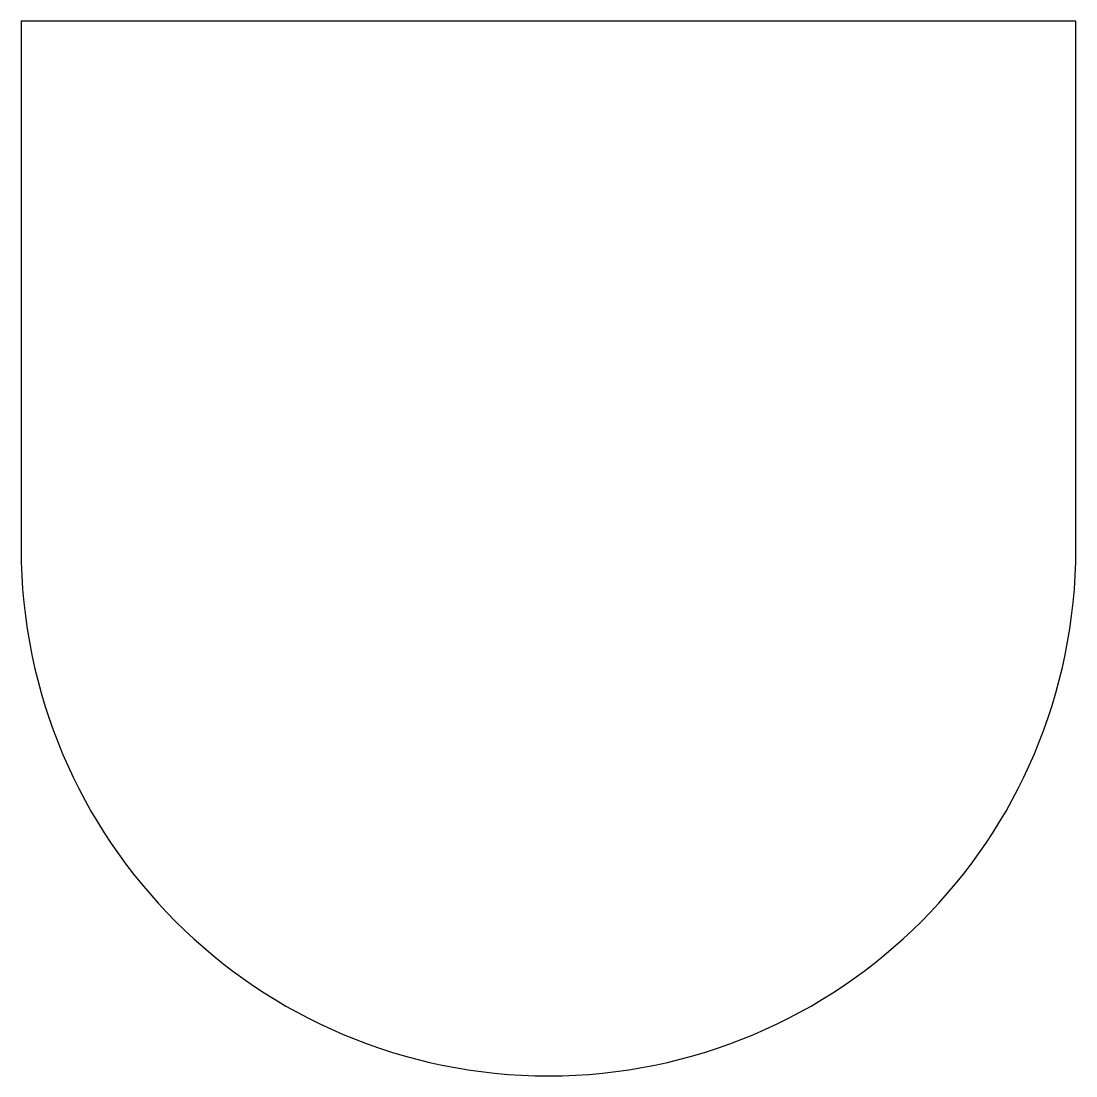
# Model space of a CAD drawing. Extents: x 0 to 100, y -50 to 50.
import ezdxf

# ---------------------------------------------------------------- set-up
doc = ezdxf.new("R2010")
doc.units = 0

msp = doc.modelspace()

# ---------------------------------------------------------------- linework, layer by layer
at = {"layer": 'CUT'}
msp.add_lwpolyline([(0, 0, 1), (100, 0), (100, 50), (0, 50)], format="xyb", close=True, dxfattribs=at)

doc.saveas('drawing.dxf')
